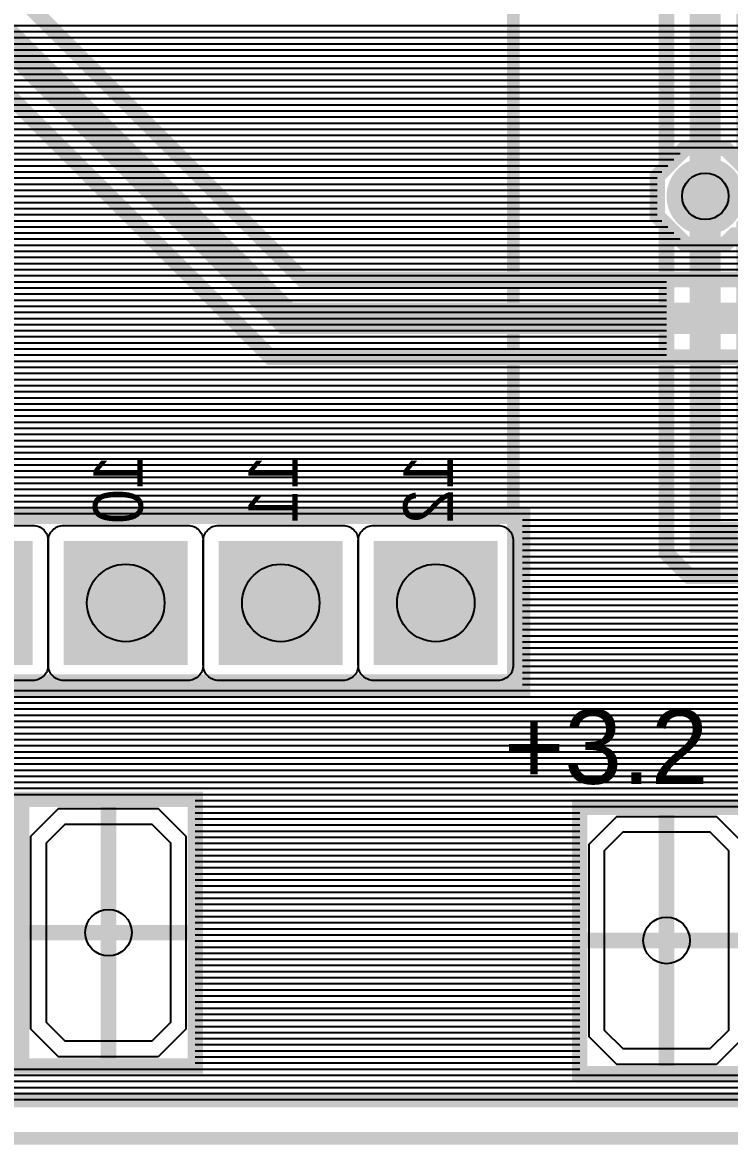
# Model space of a CAD drawing. Header units: inches. Extents: x -1.29 to 1.29, y -0.9 to 0.9.
# Drawn here: x -0.069 to 0.387, y -0.904 to -0.18 of the extents above; entities that cross this region are included whole.
import ezdxf

# ---------------------------------------------------------------- set-up
doc = ezdxf.new("R2010")
doc.units = ezdxf.units.IN
doc.layers.get('0').update_dxf_attribs({"linetype": 'CONTINUOUS'})

# ---------------------------------------------------------------- blocks, each defined once
blk = doc.blocks.new('EPAD')
at = {"const_width": 0.5}
blk.add_lwpolyline([(-0.25, 0, 1), (0.25, 0, 1)], format="xyb", close=True, dxfattribs=at)
blk = doc.blocks.new('RPAD')
blk.add_trace([(-0.5, -0.5), (-0.5, 0.5), (0.5, -0.5), (0.5, 0.5)])

msp = doc.modelspace()

# ---------------------------------------------------------------- linework, layer by layer
for points, const_width in [([(-1.29, -0.89998), (1.29, -0.89998), (1.29, 0.89998), (-1.29, 0.89998), (-1.29, -0.89998)], 0.008), ([(-1.29, -0.89998), (1.29, -0.89998), (1.29, 0.89998), (-1.29, 0.89998), (-1.29, -0.89998)], 0.008), ([(-1.29, -0.89998), (1.29, -0.89998), (1.29, 0.89998), (-1.29, 0.89998), (-1.29, -0.89998)], 0.008), ([(1.265, 0.840402), (1.232689, 0.872713), (1.157302, 0.872713), (1.103996, 0.819406), (1.103996, 0.74402), (1.157302, 0.690713), (1.232689, 0.690713), (1.265, 0.723024), (1.265, -0.751287), (1.220415, -0.706702), (1.145028, -0.706702), (1.091722, -0.760008), (1.091722, -0.835395), (1.131307, -0.87498), (-1.131307, -0.87498), (-1.099, -0.842674), (-1.099, -0.767287), (-1.152307, -0.713981), (-1.227693, -0.713981), (-1.265, -0.751287), (-1.265, 0.87498), (1.265, 0.87498), (1.265, 0.840402)], 0.01), ([(1.265, 0.840402), (1.232689, 0.872713), (1.157302, 0.872713), (1.103996, 0.819406), (1.103996, 0.74402), (1.157302, 0.690713), (1.232689, 0.690713), (1.265, 0.723024), (1.265, -0.751287), (1.220415, -0.706702), (1.145028, -0.706702), (1.091722, -0.760008), (1.091722, -0.835395), (1.131307, -0.87498), (-1.131307, -0.87498), (-1.099, -0.842674), (-1.099, -0.767287), (-1.152307, -0.713981), (-1.227693, -0.713981), (-1.265, -0.751287), (-1.265, 0.87498), (1.265, 0.87498), (1.265, 0.840402)], 0.01), ([(-0.177717, -0.056948), (0.111378, -0.346044), (0.487642, -0.346044), (0.487642, -0.337544), (0.574641, -0.337544), (0.574641, -0.346044), (0.642047, -0.346044), (0.650787, -0.337304), (0.760142, -0.337304), (0.760142, -0.317303), (0.574641, -0.317303), (0.574641, -0.325803), (0.487642, -0.325803), (0.487642, -0.317303), (0.389982, -0.317303), (0.383982, -0.323303), (0.358301, -0.323303), (0.340142, -0.305144), (0.340142, -0.279463), (0.346142, -0.273463), (0.346142, 0.199197)], 0.01), ([(-1.152717, -0.604626), (0.247283, -0.604626), (0.247283, 0.095374), (-1.152717, 0.095374), (-1.152717, -0.604626)], 0.008), ([(-1.152717, -0.604626), (0.247283, -0.604626), (0.247283, 0.095374), (-1.152717, 0.095374), (-1.152717, -0.604626)], 0.008), ([(-1.152717, -0.604626), (0.247283, -0.604626), (0.247283, 0.095374), (-1.152717, 0.095374), (-1.152717, -0.604626)], 0.008), ([(0.531142, -0.292303), (0.371142, -0.292303), (0.371142, 0.086437)], 0.02), ([(0.396141, 0.061437), (0.396141, -0.267304), (0.487642, -0.267304), (0.487642, -0.258804), (0.574641, -0.258804), (0.574641, -0.267304), (0.926497, -0.267304), (0.941141, -0.281948), (0.941141, -0.306304), (1.072141, -0.306304), (1.072141, -0.418303), (0.760142, -0.418303), (0.760142, -0.387303), (0.671496, -0.387303), (0.662756, -0.396043), (0.574641, -0.396043), (0.574641, -0.404543), (0.487642, -0.404543), (0.487642, -0.396043), (0.090669, -0.396043), (-0.227716, -0.077658)], 0.01), ([(-0.202717, 0.045374), (-0.202717, -0.067303), (0.101024, -0.371043), (0.531142, -0.371043)], 0.02), ([(0.402141, -0.279463), (0.402141, -0.305144), (0.396141, -0.311144), (0.396141, -0.487304), (0.556497, -0.487304), (0.571141, -0.501948), (0.571141, -0.641948), (0.620496, -0.691304), (0.727141, -0.691304), (0.727141, -0.863303), (0.615142, -0.863303), (0.615142, -0.756658), (0.521142, -0.662658), (0.521142, -0.537302), (0.360787, -0.537302), (0.346143, -0.522658), (0.346143, -0.512303), (0.346142, -0.311144), (0.340142, -0.305144), (0.340142, -0.279463), (0.358301, -0.261304), (0.383982, -0.261304), (0.402141, -0.279463)], 0.01), ([(0.671142, -0.777303), (0.546142, -0.652303), (0.546142, -0.512303), (0.371142, -0.512303), (0.371142, -0.292303)], 0.02), ([(0.253283, -0.610626), (-1.158716, -0.610626), (-1.158716, -0.498626), (0.253283, -0.498626), (0.253283, -0.610626)], 0.01), ([(-0.477717, -0.498626), (0.253283, -0.498626), (0.253283, -0.610626), (-0.877717, -0.610626)], 0.01), ([(0.042141, -0.681304), (-0.069858, -0.681304), (-0.069858, -0.853303), (0.042141, -0.853303), (0.042141, -0.681304)], 0.01), ([(0.042141, -0.681304), (-0.069858, -0.681304), (-0.069858, -0.853303), (0.042141, -0.853303), (0.042141, -0.681304)], 0.01), ([(-0.013858, -0.681304), (-0.013858, -0.767303)], 0.01), ([(0.402141, -0.686304), (0.290142, -0.686304), (0.290142, -0.858303), (0.402141, -0.858303), (0.402141, -0.686304)], 0.01), ([(0.402141, -0.686304), (0.290142, -0.686304), (0.290142, -0.858303), (0.402141, -0.858303), (0.402141, -0.686304)], 0.01), ([(0.346142, -0.686304), (0.346142, -0.772303)], 0.01), ([(-0.069858, -0.767303), (-0.013858, -0.767303)], 0.01), ([(0.042141, -0.767303), (-0.013858, -0.767303)], 0.01), ([(-0.013858, -0.853303), (-0.013858, -0.767303)], 0.01), ([(0.290142, -0.772303), (0.346142, -0.772303)], 0.01), ([(0.402141, -0.772303), (0.346142, -0.772303)], 0.01), ([(0.346142, -0.858303), (0.346142, -0.772303)], 0.01)]:
    msp.add_lwpolyline(points, dxfattribs=dict(const_width=const_width))
for points in [[(-1.265, -0.182067), (1.265, -0.182067)], [(-1.265, -0.186004), (1.265, -0.186004)], [(-0.052598, -0.182067), (0.346142, -0.182067)], [(-0.048661, -0.186004), (0.346142, -0.186004)], [(-1.265, -0.189941), (1.265, -0.189941)], [(-1.265, -0.193878), (1.265, -0.193878)], [(-0.044724, -0.189941), (0.346142, -0.189941)], [(-0.040787, -0.193878), (0.346142, -0.193878)], [(-1.265, -0.197815), (1.265, -0.197815)], [(-1.265, -0.201752), (1.265, -0.201752)], [(-0.03685, -0.197815), (0.346142, -0.197815)], [(-0.032913, -0.201752), (0.346142, -0.201752)], [(-1.265, -0.205689), (1.265, -0.205689)], [(-1.265, -0.209626), (1.265, -0.209626)], [(-0.028976, -0.205689), (0.346142, -0.205689)], [(-0.025039, -0.209626), (0.346142, -0.209626)], [(-1.265, -0.213563), (1.265, -0.213563)], [(-0.021102, -0.213563), (0.346142, -0.213563)], [(-1.265, -0.2175), (1.265, -0.2175)], [(-1.265, -0.221437), (1.265, -0.221437)], [(-0.017165, -0.2175), (0.346142, -0.2175)], [(-0.013228, -0.221437), (0.346142, -0.221437)], [(-1.265, -0.225374), (1.265, -0.225374)], [(-1.265, -0.229311), (1.265, -0.229311)], [(-0.009291, -0.225374), (0.346142, -0.225374)], [(-0.005354, -0.229311), (0.346142, -0.229311)], [(-1.265, -0.233248), (1.265, -0.233248)], [(-1.265, -0.237185), (1.265, -0.237185)], [(-1.138622, -0.237185), (-0.068189, -0.237185)], [(-0.001417, -0.233248), (0.346142, -0.233248)], [(0.00252, -0.237185), (0.346142, -0.237185)], [(-1.265, -0.241122), (1.265, -0.241122)], [(-1.265, -0.245059), (1.265, -0.245059)], [(-1.134685, -0.241122), (-0.064252, -0.241122)], [(-1.130748, -0.245059), (-0.060315, -0.245059)], [(0.006457, -0.241122), (0.346142, -0.241122)], [(0.010394, -0.245059), (0.346142, -0.245059)], [(-1.265, -0.248996), (1.265, -0.248996)], [(-1.265, -0.252933), (1.265, -0.252933)], [(-1.126811, -0.248996), (-0.056378, -0.248996)], [(-1.122874, -0.252933), (-0.052441, -0.252933)], [(0.014331, -0.248996), (0.346142, -0.248996)], [(0.018268, -0.252933), (0.346142, -0.252933)], [(-1.265, -0.25687), (1.265, -0.25687)], [(-1.118937, -0.25687), (-0.048504, -0.25687)], [(0.022205, -0.25687), (0.346142, -0.25687)], [(-1.265, -0.260807), (1.265, -0.260807)], [(-1.265, -0.264744), (0.354861, -0.264744)], [(-1.115, -0.260807), (-0.044567, -0.260807)], [(-1.111063, -0.264744), (-0.04063, -0.264744)], [(0.026142, -0.260807), (0.346142, -0.260807)], [(0.030079, -0.264744), (0.346142, -0.264744)], [(-1.265, -0.268681), (0.350924, -0.268681)], [(-1.265, -0.272618), (0.346987, -0.272618)], [(-1.107126, -0.268681), (-0.036693, -0.268681)], [(-1.103189, -0.272618), (-0.032756, -0.272618)], [(0.034016, -0.268681), (0.346142, -0.268681)], [(0.037953, -0.272618), (0.346142, -0.272618)], [(-1.265, -0.276555), (0.34305, -0.276555)], [(-1.265, -0.280492), (0.340142, -0.280492)], [(-1.099252, -0.276555), (-0.028819, -0.276555)], [(-1.095315, -0.280492), (-0.024882, -0.280492)], [(0.04189, -0.276555), (0.34305, -0.276555)], [(0.045827, -0.280492), (0.340142, -0.280492)], [(-1.265, -0.284429), (0.340142, -0.284429)], [(-1.265, -0.288366), (0.340142, -0.288366)], [(-1.091378, -0.284429), (-0.020945, -0.284429)], [(-1.087441, -0.288366), (-0.017008, -0.288366)], [(0.049764, -0.284429), (0.340142, -0.284429)], [(0.053701, -0.288366), (0.340142, -0.288366)], [(-1.265, -0.292303), (0.340142, -0.292303)], [(-1.265, -0.29624), (0.340142, -0.29624)], [(-1.083504, -0.292303), (-0.013071, -0.292303)], [(-1.079567, -0.29624), (-0.009134, -0.29624)], [(0.057638, -0.292303), (0.340142, -0.292303)], [(0.061575, -0.29624), (0.340142, -0.29624)], [(-1.265, -0.300177), (0.340142, -0.300177)], [(-1.07563, -0.300177), (-0.005197, -0.300177)], [(0.065512, -0.300177), (0.340142, -0.300177)], [(-1.265, -0.304114), (0.340142, -0.304114)], [(-1.265, -0.308051), (0.34305, -0.308051)], [(-1.071693, -0.304114), (-0.00126, -0.304114)], [(-1.067756, -0.308051), (0.002677, -0.308051)], [(0.069449, -0.304114), (0.340142, -0.304114)], [(0.073386, -0.308051), (0.34305, -0.308051)], [(-1.265, -0.311988), (0.346142, -0.311988)], [(-1.265, -0.315925), (0.346142, -0.315925)], [(-1.063819, -0.311988), (0.006614, -0.311988)], [(-1.059882, -0.315925), (0.010551, -0.315925)], [(0.077323, -0.311988), (0.346987, -0.311988)], [(0.08126, -0.315925), (0.350924, -0.315925)], [(-1.265, -0.319862), (0.346142, -0.319862)], [(-1.265, -0.323799), (0.346142, -0.323799)], [(-1.055945, -0.319862), (0.014488, -0.319862)], [(-1.052008, -0.323799), (0.018425, -0.323799)], [(0.085197, -0.319862), (0.354861, -0.319862)], [(0.089134, -0.323799), (0.487642, -0.323799)], [(-1.265, -0.327736), (0.346142, -0.327736)], [(-1.265, -0.331673), (0.346142, -0.331673)], [(-1.048071, -0.327736), (0.022362, -0.327736)], [(-1.044134, -0.331673), (0.026299, -0.331673)], [(0.093071, -0.327736), (0.760142, -0.327736)], [(0.097008, -0.331673), (0.760142, -0.331673)], [(-1.265, -0.33561), (0.346142, -0.33561)], [(-1.265, -0.339547), (0.346142, -0.339547)], [(-1.040197, -0.33561), (0.030236, -0.33561)], [(-1.03626, -0.339547), (0.034173, -0.339547)], [(0.100945, -0.33561), (0.760142, -0.33561)], [(0.104882, -0.339547), (0.487642, -0.339547)], [(-1.265, -0.343484), (0.346142, -0.343484)], [(-1.265, -0.347421), (0.346142, -0.347421)], [(-1.032323, -0.343484), (0.03811, -0.343484)], [(-1.028386, -0.347421), (0.042047, -0.347421)], [(0.108819, -0.343484), (0.487642, -0.343484)], [(-1.265, -0.351358), (0.346142, -0.351358)], [(-1.024449, -0.351358), (0.045984, -0.351358)], [(-1.265, -0.355295), (0.346142, -0.355295)], [(-1.265, -0.359232), (0.346142, -0.359232)], [(-1.020512, -0.355295), (0.049921, -0.355295)], [(-1.016575, -0.359232), (0.053858, -0.359232)], [(-1.265, -0.363169), (0.346142, -0.363169)], [(-1.265, -0.367106), (0.346142, -0.367106)], [(-1.012638, -0.363169), (0.057795, -0.363169)], [(-1.008701, -0.367106), (0.061732, -0.367106)], [(-1.265, -0.371043), (0.346142, -0.371043)], [(-1.265, -0.37498), (0.346142, -0.37498)], [(-1.004764, -0.371043), (0.065669, -0.371043)], [(-1.000827, -0.37498), (0.069606, -0.37498)], [(-1.265, -0.378917), (0.346142, -0.378917)], [(-1.265, -0.382854), (0.346142, -0.382854)], [(-0.99689, -0.378917), (0.073543, -0.378917)], [(-0.992953, -0.382854), (0.07748, -0.382854)], [(-1.265, -0.386791), (0.346142, -0.386791)], [(-1.265, -0.390728), (0.346142, -0.390728)], [(-0.989016, -0.386791), (0.081417, -0.386791)], [(-0.985079, -0.390728), (0.085354, -0.390728)], [(-1.265, -0.394665), (0.346142, -0.394665)], [(-0.981142, -0.394665), (0.089291, -0.394665)], [(-1.265, -0.398602), (0.346142, -0.398602)], [(-1.265, -0.402539), (0.346142, -0.402539)], [(-0.977205, -0.398602), (0.487642, -0.398602)], [(-0.973268, -0.402539), (0.487642, -0.402539)], [(-1.265, -0.406476), (0.346142, -0.406476)], [(-1.265, -0.410413), (0.346142, -0.410413)], [(-0.969331, -0.406476), (0.760142, -0.406476)], [(-0.965394, -0.410413), (0.760142, -0.410413)], [(-1.265, -0.41435), (0.346142, -0.41435)], [(-1.265, -0.418287), (0.346142, -0.418287)], [(-0.961457, -0.41435), (0.760142, -0.41435)], [(-0.95752, -0.418287), (0.760142, -0.418287)], [(-1.265, -0.422224), (0.346142, -0.422224)], [(-1.265, -0.426161), (0.346142, -0.426161)], [(-0.953583, -0.422224), (1.265, -0.422224)], [(-0.949646, -0.426161), (1.265, -0.426161)], [(-1.265, -0.430098), (0.346142, -0.430098)], [(-1.265, -0.434035), (0.346142, -0.434035)], [(-0.489567, -0.430098), (1.265, -0.430098)], [(-0.48563, -0.434035), (1.265, -0.434035)], [(-1.265, -0.437972), (0.346142, -0.437972)], [(-0.481693, -0.437972), (1.265, -0.437972)], [(-1.265, -0.441909), (0.346142, -0.441909)], [(-1.265, -0.445846), (0.346142, -0.445846)], [(-0.477756, -0.441909), (1.265, -0.441909)], [(-0.477717, -0.445846), (1.265, -0.445846)], [(-1.265, -0.449783), (0.346142, -0.449783)], [(-1.265, -0.45372), (0.346142, -0.45372)], [(-0.477717, -0.449783), (1.265, -0.449783)], [(-0.477717, -0.45372), (1.265, -0.45372)], [(-1.265, -0.457657), (0.346142, -0.457657)], [(-1.265, -0.461594), (0.346142, -0.461594)], [(-0.477717, -0.457657), (1.265, -0.457657)], [(-0.477717, -0.461594), (1.265, -0.461594)], [(-1.265, -0.465531), (0.346142, -0.465531)], [(-1.265, -0.469469), (0.346142, -0.469469)], [(-0.477717, -0.465531), (1.265, -0.465531)], [(-0.477717, -0.469469), (1.265, -0.469469)], [(-1.265, -0.473406), (0.346142, -0.473406)], [(-1.265, -0.477343), (0.346142, -0.477343)], [(-0.477717, -0.473406), (1.265, -0.473406)], [(-0.477717, -0.477343), (1.265, -0.477343)], [(-1.265, -0.48128), (0.346142, -0.48128)], [(-0.477717, -0.48128), (1.265, -0.48128)], [(-1.265, -0.485217), (0.346142, -0.485217)], [(-1.265, -0.489154), (0.346142, -0.489154)], [(-0.477717, -0.485217), (1.265, -0.485217)], [(-0.477717, -0.489154), (1.265, -0.489154)], [(-1.265, -0.493091), (0.346142, -0.493091)], [(-1.265, -0.497028), (0.346142, -0.497028)], [(-0.477717, -0.493091), (1.265, -0.493091)], [(-0.477717, -0.497028), (1.265, -0.497028)], [(-0.142717, -0.504626), (-0.062717, -0.504626), (-0.061677, -0.504676), (-0.060672, -0.504825), (-0.059705, -0.505067), (-0.058781, -0.505398), (-0.057905, -0.505812), (-0.057081, -0.506307), (-0.056313, -0.506876), (-0.055607, -0.507517), (-0.054967, -0.508223), (-0.054398, -0.50899), (-0.053903, -0.509814), (-0.053488, -0.510691), (-0.053157, -0.511615), (-0.052915, -0.512581), (-0.052767, -0.513587), (-0.052717, -0.514626), (-0.052717, -0.594626), (-0.052767, -0.595665), (-0.052915, -0.59667), (-0.053157, -0.597637), (-0.053488, -0.598561), (-0.053903, -0.599438), (-0.054398, -0.600262), (-0.054967, -0.601029), (-0.055607, -0.601735), (-0.056313, -0.602376), (-0.057081, -0.602945), (-0.057905, -0.60344), (-0.058781, -0.603854), (-0.059705, -0.604185), (-0.060672, -0.604427), (-0.061677, -0.604576), (-0.062717, -0.604626), (-0.142717, -0.604626)], [(0.253283, -0.500965), (0.346142, -0.500965)], [(0.253283, -0.500965), (1.265, -0.500965)], [(0.253283, -0.504902), (0.346142, -0.504902)], [(0.253283, -0.504902), (1.265, -0.504902)], [(0.253283, -0.508839), (0.346142, -0.508839)], [(0.253283, -0.508839), (1.265, -0.508839)], [(0.253283, -0.512776), (0.346143, -0.512776)], [(0.253283, -0.512776), (1.265, -0.512776)], [(0.253283, -0.516713), (0.346143, -0.516713)], [(0.253283, -0.516713), (1.265, -0.516713)], [(0.253283, -0.52065), (0.346143, -0.52065)], [(0.253283, -0.52065), (1.265, -0.52065)], [(0.253283, -0.524587), (0.348071, -0.524587)], [(0.253283, -0.524587), (1.265, -0.524587)], [(0.253283, -0.528524), (0.352008, -0.528524)], [(0.253283, -0.528524), (1.265, -0.528524)], [(0.253283, -0.532461), (0.355945, -0.532461)], [(0.253283, -0.532461), (1.265, -0.532461)], [(0.253283, -0.536398), (0.359882, -0.536398)], [(0.253283, -0.536398), (1.265, -0.536398)], [(0.253283, -0.540335), (0.521142, -0.540335)], [(0.253283, -0.540335), (1.265, -0.540335)], [(0.253283, -0.544272), (0.521142, -0.544272)], [(0.253283, -0.544272), (1.265, -0.544272)], [(0.253283, -0.548209), (0.521142, -0.548209)], [(0.253283, -0.548209), (1.265, -0.548209)], [(0.253283, -0.552146), (0.521142, -0.552146)], [(0.253283, -0.552146), (1.265, -0.552146)], [(0.253283, -0.556083), (0.521142, -0.556083)], [(0.253283, -0.556083), (1.265, -0.556083)], [(0.253283, -0.56002), (0.521142, -0.56002)], [(0.253283, -0.56002), (1.265, -0.56002)], [(0.253283, -0.563957), (0.521142, -0.563957)], [(0.253283, -0.563957), (1.265, -0.563957)], [(0.253283, -0.567894), (0.521142, -0.567894)], [(0.253283, -0.567894), (1.265, -0.567894)], [(0.253283, -0.571831), (0.521142, -0.571831)], [(0.253283, -0.571831), (1.265, -0.571831)], [(0.253283, -0.575768), (0.521142, -0.575768)], [(0.253283, -0.575768), (1.265, -0.575768)], [(0.253283, -0.579705), (0.521142, -0.579705)], [(0.253283, -0.579705), (1.265, -0.579705)], [(0.253283, -0.583642), (0.521142, -0.583642)], [(0.253283, -0.583642), (1.265, -0.583642)], [(0.253283, -0.587579), (0.521142, -0.587579)], [(0.253283, -0.587579), (1.265, -0.587579)], [(0.253283, -0.591516), (0.521142, -0.591516)], [(0.253283, -0.591516), (1.265, -0.591516)], [(0.253283, -0.595453), (0.521142, -0.595453)], [(0.253283, -0.595453), (1.265, -0.595453)], [(0.253283, -0.59939), (0.521142, -0.59939)], [(0.253283, -0.59939), (1.265, -0.59939)], [(0.253283, -0.603327), (0.521142, -0.603327)], [(0.253283, -0.603327), (1.265, -0.603327)], [(0.253283, -0.607264), (0.521142, -0.607264)], [(0.253283, -0.607264), (1.265, -0.607264)], [(-1.265, -0.611201), (0.521142, -0.611201)], [(-1.265, -0.615138), (0.521142, -0.615138)], [(-0.877717, -0.611201), (1.265, -0.611201)], [(-0.877717, -0.615138), (1.265, -0.615138)], [(-1.265, -0.619075), (0.521142, -0.619075)], [(-0.877717, -0.619075), (1.265, -0.619075)], [(-1.265, -0.623012), (0.521142, -0.623012)], [(-1.265, -0.626949), (0.521142, -0.626949)], [(-0.877717, -0.623012), (1.265, -0.623012)], [(-0.877717, -0.626949), (1.265, -0.626949)], [(-1.265, -0.630886), (0.521142, -0.630886)], [(-1.265, -0.634823), (0.521142, -0.634823)], [(-0.877717, -0.630886), (1.265, -0.630886)], [(-0.877717, -0.634823), (1.265, -0.634823)], [(-1.265, -0.63876), (0.521142, -0.63876)], [(-1.265, -0.642697), (0.521142, -0.642697)], [(-0.877717, -0.63876), (1.265, -0.63876)], [(-0.877717, -0.642697), (1.265, -0.642697)], [(-1.265, -0.646634), (0.521142, -0.646634)], [(-1.265, -0.650571), (0.521142, -0.650571)], [(-0.877717, -0.646634), (1.265, -0.646634)], [(-0.877717, -0.650571), (1.265, -0.650571)], [(-1.265, -0.654508), (0.521142, -0.654508)], [(-1.265, -0.658445), (0.521142, -0.658445)], [(-0.877717, -0.654508), (1.265, -0.654508)], [(-0.877717, -0.658445), (1.265, -0.658445)], [(-1.265, -0.662382), (0.521142, -0.662382)], [(-0.877717, -0.662382), (1.265, -0.662382)], [(-1.265, -0.666319), (0.524803, -0.666319)], [(-1.265, -0.670256), (0.52874, -0.670256)], [(-0.877717, -0.666319), (1.265, -0.666319)], [(-0.877717, -0.670256), (1.265, -0.670256)], [(-1.265, -0.674193), (0.532677, -0.674193)], [(-1.265, -0.67813), (0.536614, -0.67813)], [(-0.877717, -0.674193), (1.265, -0.674193)], [(-0.877717, -0.67813), (1.265, -0.67813)], [(0.042141, -0.682067), (0.540551, -0.682067)], [(0.042141, -0.682067), (1.265, -0.682067)], [(0.042141, -0.686004), (0.544488, -0.686004)], [(0.042141, -0.686004), (1.265, -0.686004)], [(0.042141, -0.689941), (0.290142, -0.689941)], [(0.042141, -0.689941), (0.290142, -0.689941)], [(0.042141, -0.693878), (0.290142, -0.693878)], [(0.042141, -0.693878), (0.290142, -0.693878)], [(0.042141, -0.697815), (0.290142, -0.697815)], [(0.042141, -0.697815), (0.290142, -0.697815)], [(0.042141, -0.701752), (0.290142, -0.701752)], [(0.042141, -0.701752), (0.290142, -0.701752)], [(0.042141, -0.705689), (0.290142, -0.705689)], [(0.042141, -0.705689), (0.290142, -0.705689)], [(0.042141, -0.709626), (0.290142, -0.709626)], [(0.042141, -0.709626), (0.290142, -0.709626)], [(0.042141, -0.713563), (0.290142, -0.713563)], [(0.042141, -0.713563), (0.290142, -0.713563)], [(0.042141, -0.7175), (0.290142, -0.7175)], [(0.042141, -0.7175), (0.290142, -0.7175)], [(0.042141, -0.721437), (0.290142, -0.721437)], [(0.042141, -0.721437), (0.290142, -0.721437)], [(0.042141, -0.725374), (0.290142, -0.725374)], [(0.042141, -0.725374), (0.290142, -0.725374)], [(0.042141, -0.729311), (0.290142, -0.729311)], [(0.042141, -0.729311), (0.290142, -0.729311)], [(0.042141, -0.733248), (0.290142, -0.733248)], [(0.042141, -0.733248), (0.290142, -0.733248)], [(0.042141, -0.737185), (0.290142, -0.737185)], [(0.042141, -0.737185), (0.290142, -0.737185)], [(0.042141, -0.741122), (0.290142, -0.741122)], [(0.042141, -0.741122), (0.290142, -0.741122)], [(0.042141, -0.745059), (0.290142, -0.745059)], [(0.042141, -0.745059), (0.290142, -0.745059)], [(0.042141, -0.748996), (0.290142, -0.748996)], [(0.042141, -0.748996), (0.290142, -0.748996)], [(0.042141, -0.752933), (0.290142, -0.752933)], [(0.042141, -0.752933), (0.290142, -0.752933)], [(0.042141, -0.75687), (0.290142, -0.75687)], [(0.042141, -0.75687), (0.290142, -0.75687)], [(0.042141, -0.760807), (0.290142, -0.760807)], [(0.042141, -0.760807), (0.290142, -0.760807)], [(0.042141, -0.764744), (0.290142, -0.764744)], [(0.042141, -0.764744), (0.290142, -0.764744)], [(0.042141, -0.768681), (0.290142, -0.768681)], [(0.042141, -0.768681), (0.290142, -0.768681)], [(0.042141, -0.772618), (0.290142, -0.772618)], [(0.042141, -0.772618), (0.290142, -0.772618)], [(0.042141, -0.776555), (0.290142, -0.776555)], [(0.042141, -0.776555), (0.290142, -0.776555)], [(0.042141, -0.780492), (0.290142, -0.780492)], [(0.042141, -0.780492), (0.290142, -0.780492)], [(0.042141, -0.784429), (0.290142, -0.784429)], [(0.042141, -0.784429), (0.290142, -0.784429)], [(0.042141, -0.788366), (0.290142, -0.788366)], [(0.042141, -0.788366), (0.290142, -0.788366)], [(0.042141, -0.792303), (0.290142, -0.792303)], [(0.042141, -0.792303), (0.290142, -0.792303)], [(0.042141, -0.79624), (0.290142, -0.79624)], [(0.042141, -0.79624), (0.290142, -0.79624)], [(0.042141, -0.800177), (0.290142, -0.800177)], [(0.042141, -0.800177), (0.290142, -0.800177)], [(0.042141, -0.804114), (0.290142, -0.804114)], [(0.042141, -0.804114), (0.290142, -0.804114)], [(0.042141, -0.808051), (0.290142, -0.808051)], [(0.042141, -0.808051), (0.290142, -0.808051)], [(0.042141, -0.811988), (0.290142, -0.811988)], [(0.042141, -0.811988), (0.290142, -0.811988)], [(0.042141, -0.815925), (0.290142, -0.815925)], [(0.042141, -0.815925), (0.290142, -0.815925)], [(0.042141, -0.819862), (0.290142, -0.819862)], [(0.042141, -0.819862), (0.290142, -0.819862)], [(0.042141, -0.823799), (0.290142, -0.823799)], [(0.042141, -0.823799), (0.290142, -0.823799)], [(0.042141, -0.827736), (0.290142, -0.827736)], [(0.042141, -0.827736), (0.290142, -0.827736)], [(0.042141, -0.831673), (0.290142, -0.831673)], [(0.042141, -0.831673), (0.290142, -0.831673)], [(0.042141, -0.83561), (0.290142, -0.83561)], [(0.042141, -0.83561), (0.290142, -0.83561)], [(0.042141, -0.839547), (0.290142, -0.839547)], [(0.042141, -0.839547), (0.290142, -0.839547)], [(0.042141, -0.843484), (0.290142, -0.843484)], [(0.042141, -0.843484), (0.290142, -0.843484)], [(0.042141, -0.847421), (0.290142, -0.847421)], [(0.042141, -0.847421), (0.290142, -0.847421)], [(0.042141, -0.851358), (0.290142, -0.851358)], [(0.042141, -0.851358), (0.290142, -0.851358)], [(-1.115559, -0.859232), (0.615142, -0.859232)], [(-1.115559, -0.859232), (0.615142, -0.859232)], [(-1.111622, -0.855295), (0.290142, -0.855295)], [(-1.111622, -0.855295), (0.290142, -0.855295)], [(-1.123433, -0.867106), (1.123433, -0.867106)], [(-1.123433, -0.867106), (1.123433, -0.867106)], [(-1.119496, -0.863169), (0.615142, -0.863169)], [(-1.119496, -0.863169), (0.615142, -0.863169)], [(-1.131307, -0.87498), (1.131307, -0.87498)], [(-1.131307, -0.87498), (1.131307, -0.87498)], [(-1.12737, -0.871043), (1.12737, -0.871043)], [(-1.12737, -0.871043), (1.12737, -0.871043)]]:
    msp.add_lwpolyline(points)
for points in [[(-0.042717, -0.504626), (0.037283, -0.504626), (0.038323, -0.504676), (0.039328, -0.504825), (0.040295, -0.505067), (0.041219, -0.505398), (0.042095, -0.505812), (0.042919, -0.506307), (0.043687, -0.506876), (0.044393, -0.507517), (0.045033, -0.508223), (0.045602, -0.50899), (0.046097, -0.509814), (0.046512, -0.510691), (0.046843, -0.511615), (0.047085, -0.512581), (0.047233, -0.513587), (0.047283, -0.514626), (0.047283, -0.594626), (0.047233, -0.595665), (0.047085, -0.59667), (0.046843, -0.597637), (0.046512, -0.598561), (0.046097, -0.599438), (0.045602, -0.600262), (0.045033, -0.601029), (0.044393, -0.601735), (0.043687, -0.602376), (0.042919, -0.602945), (0.042095, -0.60344), (0.041219, -0.603854), (0.040295, -0.604185), (0.039328, -0.604427), (0.038323, -0.604576), (0.037283, -0.604626), (-0.042717, -0.604626), (-0.043756, -0.604576), (-0.044761, -0.604427), (-0.045728, -0.604185), (-0.046652, -0.603854), (-0.047528, -0.60344), (-0.048352, -0.602945), (-0.04912, -0.602376), (-0.049826, -0.601735), (-0.050466, -0.601029), (-0.051035, -0.600262), (-0.05153, -0.599438), (-0.051945, -0.598561), (-0.052276, -0.597637), (-0.052518, -0.59667), (-0.052666, -0.595665), (-0.052717, -0.594626), (-0.052717, -0.514626), (-0.052666, -0.513587), (-0.052518, -0.512581), (-0.052276, -0.511615), (-0.051945, -0.510691), (-0.05153, -0.509814), (-0.051035, -0.50899), (-0.050466, -0.508223), (-0.049826, -0.507517), (-0.04912, -0.506876), (-0.048352, -0.506307), (-0.047528, -0.505812), (-0.046652, -0.505398), (-0.045728, -0.505067), (-0.044761, -0.504825), (-0.043756, -0.504676), (-0.042717, -0.504626)], [(0.057283, -0.504626), (0.137283, -0.504626), (0.138323, -0.504676), (0.139328, -0.504825), (0.140295, -0.505067), (0.141219, -0.505398), (0.142095, -0.505812), (0.142919, -0.506307), (0.143687, -0.506876), (0.144393, -0.507517), (0.145033, -0.508223), (0.145602, -0.50899), (0.146097, -0.509814), (0.146512, -0.510691), (0.146843, -0.511615), (0.147085, -0.512581), (0.147233, -0.513587), (0.147283, -0.514626), (0.147283, -0.594626), (0.147233, -0.595665), (0.147085, -0.59667), (0.146843, -0.597637), (0.146512, -0.598561), (0.146097, -0.599438), (0.145602, -0.600262), (0.145033, -0.601029), (0.144393, -0.601735), (0.143687, -0.602376), (0.142919, -0.602945), (0.142095, -0.60344), (0.141219, -0.603854), (0.140295, -0.604185), (0.139328, -0.604427), (0.138323, -0.604576), (0.137283, -0.604626), (0.057283, -0.604626), (0.056244, -0.604576), (0.055239, -0.604427), (0.054272, -0.604185), (0.053348, -0.603854), (0.052472, -0.60344), (0.051648, -0.602945), (0.05088, -0.602376), (0.050174, -0.601735), (0.049534, -0.601029), (0.048965, -0.600262), (0.04847, -0.599438), (0.048055, -0.598561), (0.047724, -0.597637), (0.047482, -0.59667), (0.047334, -0.595665), (0.047283, -0.594626), (0.047283, -0.514626), (0.047334, -0.513587), (0.047482, -0.512581), (0.047724, -0.511615), (0.048055, -0.510691), (0.04847, -0.509814), (0.048965, -0.50899), (0.049534, -0.508223), (0.050174, -0.507517), (0.05088, -0.506876), (0.051648, -0.506307), (0.052472, -0.505812), (0.053348, -0.505398), (0.054272, -0.505067), (0.055239, -0.504825), (0.056244, -0.504676), (0.057283, -0.504626)], [(0.157283, -0.504626), (0.237283, -0.504626), (0.238323, -0.504676), (0.239328, -0.504825), (0.240295, -0.505067), (0.241219, -0.505398), (0.242095, -0.505812), (0.242919, -0.506307), (0.243687, -0.506876), (0.244393, -0.507517), (0.245033, -0.508223), (0.245602, -0.50899), (0.246097, -0.509814), (0.246512, -0.510691), (0.246843, -0.511615), (0.247085, -0.512581), (0.247233, -0.513587), (0.247283, -0.514626), (0.247283, -0.594626), (0.247233, -0.595665), (0.247085, -0.59667), (0.246843, -0.597637), (0.246512, -0.598561), (0.246097, -0.599438), (0.245602, -0.600262), (0.245033, -0.601029), (0.244393, -0.601735), (0.243687, -0.602376), (0.242919, -0.602945), (0.242095, -0.60344), (0.241219, -0.603854), (0.240295, -0.604185), (0.239328, -0.604427), (0.238323, -0.604576), (0.237283, -0.604626), (0.157283, -0.604626), (0.156244, -0.604576), (0.155239, -0.604427), (0.154272, -0.604185), (0.153348, -0.603854), (0.152472, -0.60344), (0.151648, -0.602945), (0.15088, -0.602376), (0.150174, -0.601735), (0.149534, -0.601029), (0.148965, -0.600262), (0.14847, -0.599438), (0.148055, -0.598561), (0.147724, -0.597637), (0.147482, -0.59667), (0.147334, -0.595665), (0.147283, -0.594626), (0.147283, -0.514626), (0.147334, -0.513587), (0.147482, -0.512581), (0.147724, -0.511615), (0.148055, -0.510691), (0.14847, -0.509814), (0.148965, -0.50899), (0.149534, -0.508223), (0.150174, -0.507517), (0.15088, -0.506876), (0.151648, -0.506307), (0.152472, -0.505812), (0.153348, -0.505398), (0.154272, -0.505067), (0.155239, -0.504825), (0.156244, -0.504676), (0.157283, -0.504626)], [(0.018284, -0.847303), (-0.046, -0.847303), (-0.063858, -0.829445), (-0.063858, -0.705161), (-0.046, -0.687303), (0.018284, -0.687303), (0.036142, -0.705161), (0.036142, -0.829445), (0.018284, -0.847303)], [(0.378284, -0.852303), (0.314, -0.852303), (0.296142, -0.834445), (0.296142, -0.710161), (0.314, -0.692303), (0.378284, -0.692303), (0.396142, -0.710161), (0.396142, -0.834445), (0.378284, -0.852303)], [(0.026142, -0.825303), (0.014142, -0.837303), (-0.041858, -0.837303), (-0.053858, -0.825303), (-0.053858, -0.709303), (-0.041858, -0.697303), (0.014142, -0.697303), (0.026142, -0.709303), (0.026142, -0.825303)], [(0.386142, -0.830303), (0.374142, -0.842303), (0.318142, -0.842303), (0.306142, -0.830303), (0.306142, -0.714303), (0.318142, -0.702303), (0.374142, -0.702303), (0.386142, -0.714303), (0.386142, -0.830303)]]:
    msp.add_lwpolyline(points, close=True)
for centre, radius in [((0.371142, -0.292303), 0.015), ((-0.002717, -0.554626), 0.025), ((0.097283, -0.554626), 0.025), ((0.197283, -0.554626), 0.025), ((-0.013858, -0.767303), 0.015), ((0.346142, -0.772303), 0.015)]:
    msp.add_circle(centre, radius)

# ---------------------------------------------------------------- block references
for name, p, xscale, yscale in [('EPAD', (0.371142, -0.292303), 0.05, 0.05), ('EPAD', (0.371142, -0.292303), 0.03, 0.03), ('RPAD', (-0.102717, -0.554626), 0.08, 0.08), ('RPAD', (-0.002717, -0.554626), 0.08, 0.08), ('RPAD', (0.097283, -0.554626), 0.08, 0.08), ('RPAD', (0.197283, -0.554626), 0.08, 0.08)]:
    msp.add_blockref(name, p, dxfattribs=dict(xscale=xscale, yscale=yscale))

# ---------------------------------------------------------------- texts
at = {"text_generation_flag": 2, "width": 0.9375}
for s, p in [('10', (0.008283, -0.458957)), ('10', (0.008283, -0.458957)), ('10', (0.008283, -0.458957)), ('11', (0.108283, -0.458957)), ('11', (0.108283, -0.458957)), ('11', (0.108283, -0.458957)), ('12', (0.208283, -0.458957)), ('12', (0.208283, -0.458957)), ('12', (0.208283, -0.458957))]:
    msp.add_text(s, height=0.032, rotation=90, dxfattribs=at).set_placement(p)
at = {"width": 1.041667}
msp.add_text('+3.2', height=0.048, dxfattribs=at).set_placement((0.241142, -0.671303))
msp.add_text('+3.2', height=0.048, dxfattribs=at).set_placement((0.241142, -0.671303))
msp.add_text('+3.2', height=0.048, dxfattribs=at).set_placement((0.241142, -0.671303))

doc.saveas('drawing.dxf')
